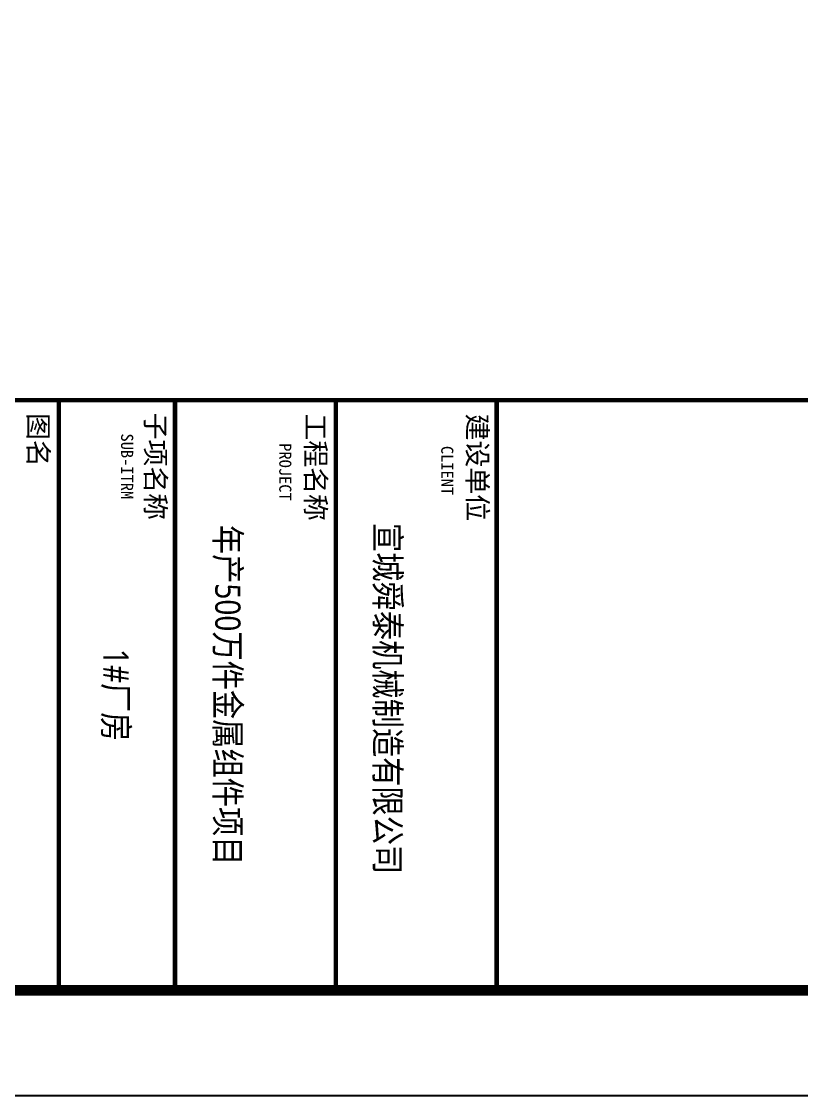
# Model space of a CAD drawing. Extents: x -496980 to 486425, y -292187 to -29437.
# Drawn here: x 221873 to 240417, y -292187 to -266666 of the extents above; entities that cross this region are included whole.
import ezdxf
from ezdxf.enums import TextEntityAlignment as Align

# ---------------------------------------------------------------- set-up
doc = ezdxf.new("R2010")
doc.units = 0
doc.header["$LTSCALE"] = 1000
doc.header["$MEASUREMENT"] = 0
for name, color, linetype in [('46', 7, 'Continuous'), ('PUB_TEXT', 7, 'Continuous'), ('PUB_TITLE', 4, 'Continuous')]:
    doc.layers.add(name, color=color, linetype=linetype)
doc.styles.add('-黑体', font='msyh.ttf', dxfattribs={"width": 0.8})
doc.styles.add('TQ', font='')
doc.styles.get('TQ').set_extended_font_data('SimSun')

msp = doc.modelspace()

# ---------------------------------------------------------------- linework, layer by layer
at = {"layer": 'PUB_TITLE'}
msp.add_lwpolyline([(177129, -29436.9), (177129, -292186.9), (325629, -292186.9), (325629, -29436.9)], close=True, dxfattribs=at)
at = {"layer": 'PUB_TITLE', "const_width": 250}
msp.add_lwpolyline([(179629, -35686.9), (179629, -289686.9), (323129, -289686.9), (323129, -35686.9)], close=True, dxfattribs=at)
at = {"layer": 'PUB_TITLE', "lineweight": 40, "const_width": 106.2, "elevation": -69.6}
for points in [[(323129, -275661.9), (179629, -275661.9)], [(222758.9, -275661.9), (222758.9, -289686.9)], [(225521.4, -275661.9), (225521.4, -289686.9)], [(229346.4, -275661.9), (229346.4, -289686.9)], [(233171.4, -275661.9), (233171.4, -289686.9)]]:
    msp.add_lwpolyline(points, dxfattribs=at)

# ---------------------------------------------------------------- texts
at = {"layer": '46', "linetype": 'Continuous', "style": '-黑体', "width": 0.85}
for s, p in [('年产500万件金属组件项目', (226479.4, -282674.4, -69.6)), ('宣城舜泰机械制造有限公司', (230279, -282755.4, -69.6)), ('1#厂房', (223820.4, -282674.4, -69.6))]:
    msp.add_text(s, height=600, rotation=270, dxfattribs=at).set_placement(p, align=Align.CENTER)
at = {"layer": 'PUB_TEXT', "attachment_point": 1, "rotation": 270, "style": 'TQ'}
for s, insert, char_height, width in [('图名', (222506.6, -275969.1, -69.6), 467.5, 2779.5), ('子项名称', (225293.4, -275961.5, -69.6), 467.5, 2779.5), ('工程名称', (229101.1, -275981.9, -69.6), 467.5, 2779.5), ('建设单位', (232946.7, -275985.6, -69.6), 467.5, 2779.5), ('SUB-ITRM', (224528.7, -276455.5, -69.6), 286.87, 5998.875), ('PROJECT', (228288.7, -276686.9, -69.6), 286.87, 5998.875), ('CLIENT', (232139.3, -276750.8, -69.6), 286.87, 5998.875)]:
    msp.add_mtext(s, dxfattribs=dict(at, insert=insert, char_height=char_height, width=width))

doc.saveas('drawing.dxf')
